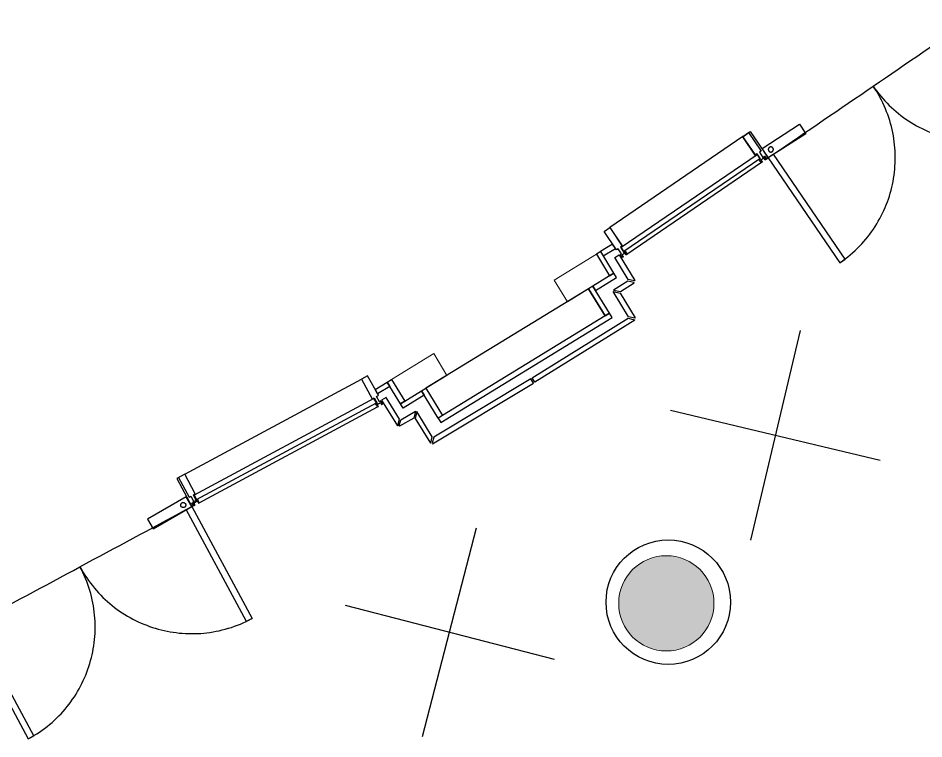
# Model space of a CAD drawing. Header units: centimetres. Extents: x 139057 to 200038, y 34824 to 80516.
# Drawn here: x 173820 to 174533, y 46495 to 47062 of the extents above; entities that cross this region are included whole.
import ezdxf

# ---------------------------------------------------------------- set-up
doc = ezdxf.new("R2010")
doc.units = ezdxf.units.CM
doc.header["$LTSCALE"] = 100
doc.linetypes.add('FLPL-C-P1$0$HIDDEN', pattern=[9.525, 6.35, -3.175])
doc.linetypes.add('FLPL-C-P1$0$HIDDEN2', pattern=[4.7625, 3.175, -1.5875])
doc.layers.add('410_STRUTTURE_001-AM_0', color=7, linetype='Continuous', lineweight=0)
doc.layers.add('430_TAVOLATI_001-AM_0', color=3, linetype='Continuous', lineweight=0)
for name, color, linetype in [('A-FACCIATA', 8, 'Continuous'), ('A-FACCIATA MONTANTI', 13, 'Continuous'), ('A-FACCIATTA ISOLANTE', 8, 'Continuous'), ('A-FACCIATTA STONE', 13, 'Continuous'), ('A-FACCIATTE VISTE', 8, 'Continuous'), ('A-FIN-ACCIAIO INOX', 12, 'Continuous'), ('A-GRAFICA', 253, 'Continuous'), ('A-MCLS1-25', 41, 'Continuous'), ('AFPN0CCP1$0$A-BYND', 11, 'Continuous'), ('FLPL-C-P1$0$A-ABOV', 7, 'FLPL-C-P1$0$HIDDEN'), ('FLPL-C-P1$0$A-DOOR', 1, 'Continuous'), ('FLPL-C-P1$0$A-DOOR-SWING', 7, 'FLPL-C-P1$0$HIDDEN2')]:
    doc.layers.add(name, color=color, linetype=linetype)

# ---------------------------------------------------------------- blocks, each defined once
blk = doc.blocks.new('FLPL-C-P1$0$invsible closer')
at = {"layer": 'FLPL-C-P1$0$A-ABOV'}
blk.add_line((0, 44), (0, -44), dxfattribs=at)
blk.add_lwpolyline([(0, 44), (0, -44), (351, -44), (351, 44)], close=True, dxfattribs=at)
blk.add_circle((53, 0), 20, dxfattribs=at)

msp = doc.modelspace()

# ---------------------------------------------------------------- hatches: boundary and pattern name
at = {"layer": '410_STRUTTURE_001-AM_0'}
msp.add_hatch(color=256, dxfattribs=at).paths.add_polyline_path([(174292.54, 46601.73, 1), (174367.54, 46601.73, 1)])

# ---------------------------------------------------------------- linework, layer by layer
msp.add_circle((174330.04, 46601.73, 0), 37.5, dxfattribs=at)
at = {"layer": '430_TAVOLATI_001-AM_0'}
for p, q in [((174241.71, 46856.14, 0), (174274.98, 46876.48, 0)), ((174274.98, 46876.48, 0), (174285.41, 46859.42, 0)), ((174252.14, 46839.08, 0), (174285.39, 46859.41, 0)), ((174252.14, 46839.08, 0), (174241.71, 46856.14, 0)), ((174147, 46798.25, 0), (174113.72, 46777.91, 0)), ((174157.43, 46781.18, 0), (174147, 46798.25, 0)), ((174157.43, 46781.18, 0), (174124.16, 46760.84, 0)), ((174113.72, 46777.91, 0), (174124.16, 46760.84, 0))]:
    msp.add_line(p, q, dxfattribs=at)
at = {"layer": 'A-FACCIATA', "elevation": 0}
for points in [[(174403.62, 46951.6), (174296.72, 46878.59), (174294.48, 46881.95), (174401.39, 46954.95)], [(173960.39, 46683.36), (174101.88, 46759.51), (174099.92, 46763.03), (173958.42, 46686.88)]]:
    msp.add_lwpolyline(points, close=True, dxfattribs=at)
at = {"layer": 'A-FACCIATA MONTANTI', "elevation": 0}
for points in [[(174404.24, 46951.53), (174401.47, 46955.57), (174400.03, 46954.59), (174390.16, 46969.04), (174396.06, 46973.07), (174410.19, 46952.39, -0.414214), (174410.16, 46952.25), (174409.26, 46951.63, -0.414214), (174409.12, 46951.66), (174407.84, 46953.53, 0.414214), (174407.77, 46953.54), (174407.23, 46953.18)], [(173960.18, 46682.78), (173957.85, 46687.1), (173959.39, 46687.93), (173951.1, 46703.33), (173944.8, 46699.95), (173956.68, 46677.89, 0.414214), (173956.81, 46677.85), (173957.78, 46678.37, 0.414214), (173957.82, 46678.51), (173956.74, 46680.51, -0.414214), (173956.76, 46680.57), (173957.34, 46680.88)], [(173960.18, 46682.78), (173957.85, 46687.09), (173959.39, 46687.92), (173951.1, 46703.33), (173944.8, 46699.94), (173956.67, 46677.89, 0.414214), (173956.81, 46677.85), (173957.78, 46678.37, 0.414214), (173957.82, 46678.51), (173956.74, 46680.5, -0.414214), (173956.76, 46680.57), (173957.34, 46680.88)]]:
    msp.add_lwpolyline(points, format="xyb", dxfattribs=at)
for points in [[(174407.23, 46953.18), (174408.54, 46951.26, -0.414214), (174408.51, 46951.12), (174408.02, 46950.78, -0.414214), (174407.88, 46950.81), (174406.95, 46952.17, 0.414214), (174406.88, 46952.18), (174404.48, 46950.55, 0.414214), (174404.47, 46950.48), (174405.4, 46949.12, -0.414214), (174405.37, 46948.98), (174404.88, 46948.64, -0.414214), (174404.74, 46948.67), (174403.43, 46950.58), (174403.27, 46950.47, -0.414214), (174403.13, 46950.49), (174403, 46950.68), (174404.24, 46951.53), (174401.48, 46955.58), (174400.11, 46954.64), (174390.24, 46969.1), (174394.79, 46972.2), (174404.65, 46957.75), (174403.29, 46956.82), (174406.06, 46952.77), (174407.29, 46953.62), (174407.42, 46953.43, -0.414214), (174407.4, 46953.29)], [(174407.23, 46953.17), (174408.54, 46951.26, -0.414214), (174408.51, 46951.12), (174408.02, 46950.78, -0.414214), (174407.88, 46950.81), (174406.95, 46952.17, 0.414214), (174406.88, 46952.18), (174404.48, 46950.55, 0.414214), (174404.47, 46950.48), (174405.4, 46949.12, -0.414214), (174405.37, 46948.98), (174404.88, 46948.64, -0.414214), (174404.74, 46948.66), (174403.43, 46950.58), (174403.27, 46950.47, -0.414214), (174403.13, 46950.49), (174403, 46950.68), (174404.24, 46951.53), (174401.47, 46955.57), (174400.11, 46954.64), (174390.24, 46969.09), (174394.79, 46972.2), (174404.65, 46957.75), (174403.29, 46956.81), (174406.06, 46952.77), (174407.29, 46953.61), (174407.42, 46953.43, -0.414214), (174407.4, 46953.29)], [(174297.81, 46878.4), (174299.1, 46876.47, -0.414214), (174299.07, 46876.33), (174298.57, 46876, -0.414214), (174298.43, 46876.02), (174297.52, 46877.4, 0.414214), (174297.45, 46877.41), (174295.04, 46875.8, 0.414214), (174295.02, 46875.73), (174295.94, 46874.36, -0.414214), (174295.91, 46874.22), (174295.41, 46873.89, -0.414214), (174295.27, 46873.92), (174293.98, 46875.84), (174293.82, 46875.73, -0.414214), (174293.68, 46875.76), (174293.55, 46875.95), (174294.8, 46876.78), (174292.08, 46880.86), (174290.71, 46879.95), (174281, 46894.51), (174285.58, 46897.56), (174295.29, 46883), (174293.91, 46882.08), (174296.63, 46878), (174297.88, 46878.84), (174298.01, 46878.65, -0.414214), (174297.98, 46878.51)], [(174297.81, 46878.4), (174299.1, 46876.47, -0.414214), (174299.07, 46876.33), (174298.57, 46875.99, -0.414214), (174298.43, 46876.02), (174297.52, 46877.4, 0.414214), (174297.45, 46877.41), (174295.03, 46875.8, 0.414214), (174295.02, 46875.73), (174295.94, 46874.36, -0.414214), (174295.91, 46874.22), (174295.41, 46873.89, -0.414214), (174295.27, 46873.91), (174293.98, 46875.84), (174293.82, 46875.73, -0.414214), (174293.68, 46875.76), (174293.55, 46875.95), (174294.8, 46876.78), (174292.08, 46880.86), (174290.71, 46879.94), (174281, 46894.5), (174285.58, 46897.56), (174295.29, 46882.99), (174293.91, 46882.08), (174296.63, 46878), (174297.88, 46878.83), (174298.01, 46878.65, -0.414214), (174297.98, 46878.51)], [(174101.57, 46758.43), (174102.7, 46756.41, 0.414214), (174102.84, 46756.37), (174103.36, 46756.66, 0.414214), (174103.4, 46756.8), (174102.6, 46758.24, -0.414214), (174102.62, 46758.31), (174105.15, 46759.72, -0.414214), (174105.22, 46759.7), (174106.02, 46758.26, 0.414214), (174106.16, 46758.22), (174106.68, 46758.51, 0.414214), (174106.72, 46758.65), (174105.59, 46760.68), (174105.76, 46760.77, 0.414214), (174105.8, 46760.91), (174105.69, 46761.11), (174104.38, 46760.38), (174101.99, 46764.65), (174103.43, 46765.46), (174094.9, 46780.74), (174090.1, 46778.06), (174098.63, 46762.78), (174100.07, 46763.58), (174102.46, 46759.3), (174101.15, 46758.57), (174101.26, 46758.37, 0.414214), (174101.4, 46758.34)], [(174101.57, 46758.43), (174102.7, 46756.41, 0.414214), (174102.84, 46756.37), (174103.36, 46756.66, 0.414214), (174103.4, 46756.8), (174102.6, 46758.24, -0.414214), (174102.62, 46758.31), (174105.15, 46759.72, -0.414214), (174105.22, 46759.7), (174106.02, 46758.26, 0.414214), (174106.16, 46758.22), (174106.68, 46758.51, 0.414214), (174106.72, 46758.65), (174105.59, 46760.67), (174105.76, 46760.77, 0.414214), (174105.8, 46760.91), (174105.69, 46761.11), (174104.38, 46760.38), (174101.99, 46764.65), (174103.43, 46765.46), (174094.9, 46780.74), (174090.1, 46778.06), (174098.63, 46762.78), (174100.07, 46763.58), (174102.46, 46759.3), (174101.15, 46758.57), (174101.26, 46758.37, 0.414214), (174101.4, 46758.33)], [(173961.78, 46680.64, 0.414214), (173961.92, 46680.6), (173962.45, 46680.88, 0.414214), (173962.49, 46681.02), (173961.41, 46683.02, -0.414214), (173961.43, 46683.09), (173961.56, 46683.16, 0.414214), (173961.6, 46683.29), (173961.5, 46683.49), (173957.18, 46681.17), (173958.44, 46678.84, 0.414214), (173958.57, 46678.8), (173959.1, 46679.08, 0.414214), (173959.14, 46679.22), (173958.36, 46680.67, -0.414214), (173958.38, 46680.74), (173960.93, 46682.11, -0.414214), (173961, 46682.09)], [(173961.78, 46680.64, 0.414214), (173961.92, 46680.6), (173962.45, 46680.88, 0.414214), (173962.49, 46681.02), (173961.41, 46683.02, -0.414214), (173961.43, 46683.08), (173961.56, 46683.16, 0.414214), (173961.6, 46683.29), (173961.5, 46683.49), (173957.18, 46681.17), (173958.44, 46678.84, 0.414214), (173958.57, 46678.8), (173959.1, 46679.08, 0.414214), (173959.14, 46679.22), (173958.36, 46680.67, -0.414214), (173958.38, 46680.74), (173960.93, 46682.11, -0.414214), (173961, 46682.09)]]:
    msp.add_lwpolyline(points, format="xyb", close=True, dxfattribs=at)
msp.add_lwpolyline([(173946.17, 46700.68), (173954.46, 46685.27), (173955.92, 46686.05), (173958.24, 46681.74)], dxfattribs=at)
msp.add_lwpolyline([(173946.17, 46700.68), (173954.46, 46685.27), (173955.92, 46686.05), (173958.24, 46681.74)], dxfattribs=at)
at = {"layer": 'A-FACCIATTA ISOLANTE', "elevation": 0}
for points in [[(174288.82, 46861.51), (174278.39, 46878.58), (174274.98, 46876.48), (174285.41, 46859.42)], [(174274.27, 46847.92), (174290.91, 46858.09), (174288.82, 46861.51), (174272.19, 46851.33)], [(174285.23, 46830), (174272.19, 46851.33), (174268.77, 46849.24), (174281.81, 46827.92)], [(174152.51, 46744.18), (174287.31, 46826.59), (174285.23, 46830), (174150.42, 46747.59)], [(174102.79, 46766.62), (174100.83, 46770.11), (174110.28, 46775.82), (174112.35, 46772.4)], [(174102.78, 46766.62), (174100.83, 46770.11), (174110.28, 46775.82), (174112.35, 46772.4)], [(174120.74, 46758.75), (174110.29, 46775.82), (174113.73, 46777.9), (174124.16, 46760.84)], [(174139.47, 46765.51), (174122.83, 46755.34), (174120.74, 46758.75), (174137.38, 46768.93)], [(174150.42, 46747.59), (174137.38, 46768.93), (174140.79, 46771.01), (174153.83, 46749.68)]]:
    msp.add_lwpolyline(points, close=True, dxfattribs=at)
msp.add_lwpolyline([(174280.45, 46875.16), (174289.97, 46881.05), (174287.75, 46884.38), (174278.36, 46878.57)], dxfattribs=at)
msp.add_lwpolyline([(174280.45, 46875.16), (174289.97, 46881.05), (174287.75, 46884.38), (174278.36, 46878.57)], dxfattribs=at)
at = {"layer": 'A-FACCIATTA STONE', "elevation": 0}
for points in [[(174305.22, 46855.72), (174304.84, 46855.48), (174299.99, 46856.61), (174289.48, 46873.81), (174292.86, 46875.95)], [(174305.22, 46855.72), (174304.84, 46855.48), (174299.99, 46856.61), (174289.48, 46873.81), (174292.86, 46875.95)], [(174304.56, 46854.31), (174299.72, 46855.44), (174288.46, 46848.33), (174293.93, 46847.05), (174304.8, 46853.92)], [(174304.56, 46854.31), (174299.72, 46855.44), (174288.46, 46848.33), (174293.93, 46847.05), (174304.8, 46853.92)], [(174293.66, 46845.88), (174305.58, 46826.38), (174305.2, 46826.14), (174300.33, 46827.3), (174288.19, 46847.16)], [(174293.66, 46845.88), (174305.58, 46826.38), (174305.19, 46826.14), (174300.33, 46827.29), (174288.19, 46847.16)], [(174118.37, 46741.5), (174118.77, 46741.73), (174119.97, 46746.56), (174109.45, 46763.76), (174106.01, 46761.72)], [(174118.37, 46741.5), (174118.77, 46741.73), (174119.97, 46746.56), (174109.45, 46763.75), (174106.01, 46761.72)], [(174119.93, 46741.44), (174121.13, 46746.27), (174132.59, 46753.05), (174131.24, 46747.6), (174120.17, 46741.05)], [(174119.93, 46741.44), (174121.13, 46746.27), (174132.59, 46753.05), (174131.24, 46747.6), (174120.17, 46741.05)], [(174132.4, 46747.31), (174144.33, 46727.8), (174144.71, 46728.04), (174145.9, 46732.89), (174133.76, 46752.76)], [(174132.4, 46747.31), (174144.33, 46727.8), (174144.71, 46728.04), (174145.9, 46732.89), (174133.76, 46752.76)]]:
    msp.add_lwpolyline(points, close=True, dxfattribs=at)
for points in [[(174226.48, 46775.75), (174224.39, 46779.16), (174300.06, 46826.13), (174304.92, 46824.97), (174305.15, 46824.59), (174226.48, 46775.75)], [(174226.48, 46775.75), (174224.39, 46779.16), (174300.06, 46826.13), (174304.92, 46824.97), (174305.15, 46824.58), (174226.48, 46775.75)], [(174225.45, 46775.12), (174223.37, 46778.54), (174147.07, 46732.61), (174145.88, 46727.75), (174146.12, 46727.36), (174225.45, 46775.12)], [(174225.45, 46775.12), (174223.37, 46778.54), (174147.07, 46732.6), (174145.88, 46727.75), (174146.12, 46727.36), (174225.45, 46775.12)]]:
    msp.add_lwpolyline(points, dxfattribs=at)
at = {"layer": 'A-FACCIATTE VISTE'}
for p, q in [((174390.24, 46969.1, 0), (174285.58, 46897.56, 0)), ((174390.24, 46969.09, 0), (174285.58, 46897.56, 0)), ((174404.87, 46948.64, 0), (174299.07, 46876.33, 0)), ((174404.87, 46948.64, 0), (174299.07, 46876.33, 0)), ((173951.1, 46703.33, 0), (174090.1, 46778.06, 0)), ((173951.1, 46703.33, 0), (174090.1, 46778.06, 0)), ((173962.45, 46680.88, 0), (174102.84, 46756.37, 0)), ((173962.45, 46680.88, 0), (174102.84, 46756.37, 0))]:
    msp.add_line(p, q, dxfattribs=at)
at = {"layer": 'A-FIN-ACCIAIO INOX'}
msp.add_circle((174331.58, 46602.67, 0), 49, dxfattribs=at)
at = {"layer": 'A-GRAFICA'}
for p, q in [((174435.44, 46816.59, 0), (174396.19, 46651.48, 0)), ((174333.26, 46753.66, 0), (174498.37, 46714.41, 0)), ((174138.29, 46496.82, 0), (174180.68, 46661.15, 0)), ((174077.32, 46600.17, 0), (174241.65, 46557.79, 0))]:
    msp.add_line(p, q, dxfattribs=at)
at = {"layer": 'A-MCLS1-25'}
for p, q in [((174268.77, 46849.25, 0), (174140.79, 46771.01, 0)), ((174281.81, 46827.92, 0), (174268.77, 46849.25, 0)), ((174281.82, 46827.92, 0), (174153.83, 46749.68, 0)), ((174140.79, 46771.01, 0), (174153.83, 46749.68, 0))]:
    msp.add_line(p, q, dxfattribs=at)
at = {"layer": 'AFPN0CCP1$0$A-BYND'}
for centre, start, end in [((-447352.52, 957458.11, 0), 304.32850014, 304.33837295), ((-348750.88, 1017443.75, 0), 298.2900501, 298.29992262)]:
    msp.add_arc(centre, 1102546.84, start, end, dxfattribs=at)
at = {"layer": 'FLPL-C-P1$0$A-DOOR', "elevation": 0}
for points in [[(174414.32, 46955.21), (174410.19, 46952.39), (174466.59, 46869.81), (174470.72, 46872.63)], [(173952.27, 46675.52), (173956.68, 46677.89), (174004.08, 46589.84), (173999.68, 46587.47)], [(173952.27, 46675.52), (173956.67, 46677.89), (174004.08, 46589.84), (173999.68, 46587.47)], [(173784.97, 46585.46), (173780.57, 46583.09), (173827.97, 46495.04), (173832.37, 46497.41)], [(173784.97, 46585.46), (173780.57, 46583.09), (173827.97, 46495.03), (173832.37, 46497.4)]]:
    msp.add_lwpolyline(points, close=True, dxfattribs=at)
at = {"layer": 'FLPL-C-P1$0$A-DOOR-SWING'}
for centre, start, end in [((174410.19, 46952.39, 0), 304.33344, 34.33344), ((174575.34, 47065.19, 0), 214.33344, 304.33344), ((173780.57, 46583.09, 0), 298.29499, 28.29499), ((173780.57, 46583.09, 0), 298.29499, 28.29499), ((173956.68, 46677.89, 0), 208.29499, 298.29499), ((173956.67, 46677.89, 0), 208.29499, 298.29499)]:
    msp.add_arc(centre, 100, start, end, dxfattribs=at)

# ---------------------------------------------------------------- block references
at = {"layer": 'FLPL-C-P1$0$A-ABOV', "yscale": 0.1, "zscale": 0.1}
for p, xscale, rotation in [((174407.81, 46956.09, 0), -0.1, 212.7575499303294), ((173954.48, 46681.71, 0), 0.1, 209.869099163955), ((173954.48, 46681.71, 0), 0.1, 209.869099163955)]:
    msp.add_blockref('FLPL-C-P1$0$invsible closer', p, dxfattribs=dict(at, xscale=xscale, rotation=rotation))

doc.saveas('drawing.dxf')
